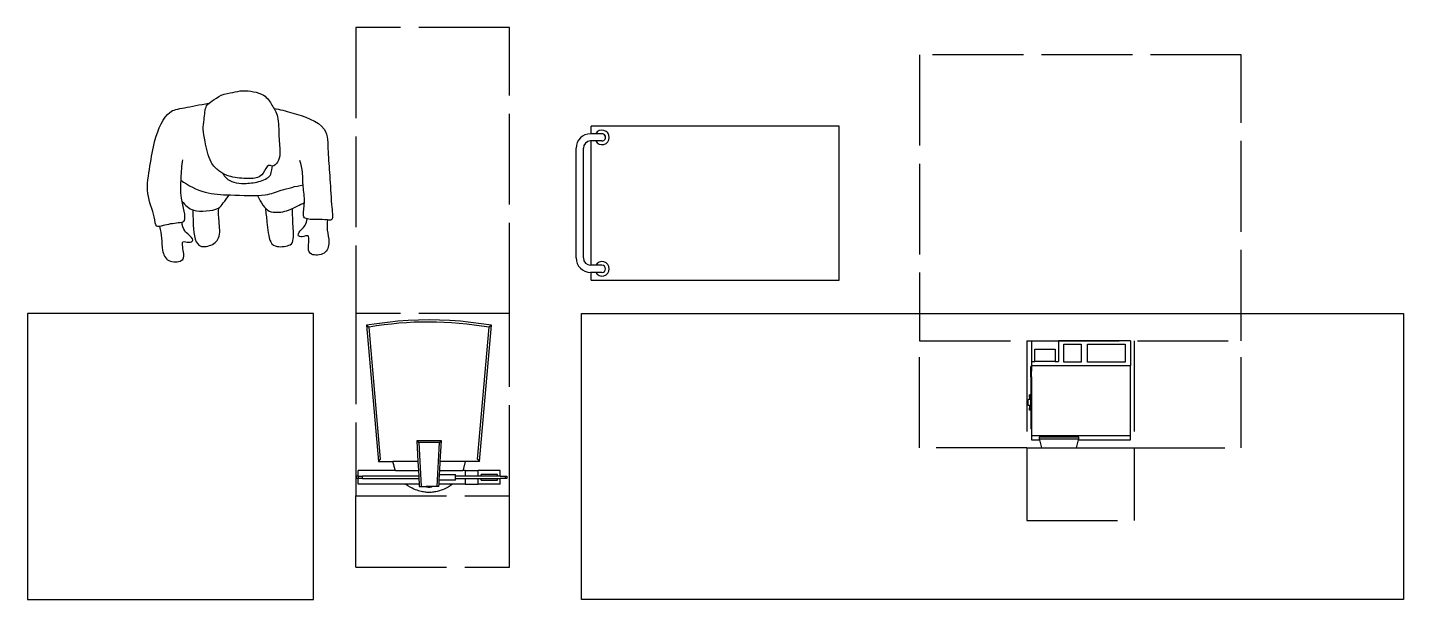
# Model space of a CAD drawing. Header units: millimetres. Extents: x 44692 to 659456, y -26273 to 96111.
# Drawn here: x 176369 to 180219, y -15812 to -14212 of the extents above; entities that cross this region are included whole.
import ezdxf

# ---------------------------------------------------------------- set-up
doc = ezdxf.new("R2010")
doc.units = ezdxf.units.MM
doc.header["$LTSCALE"] = 100
doc.linetypes.add('DASHEDX2', pattern=[3.048, 2.54, -0.508])
for name, color, linetype in [('Area proceso', 90, 'DASHEDX2'), ('Maquinas', 200, 'Continuous'), ('Mesas-estantes', 230, 'Continuous'), ('Personal', 171, 'Continuous'), ('Transporte semielaborado', 30, 'Continuous')]:
    doc.layers.add(name, color=color, linetype=linetype)

# ---------------------------------------------------------------- blocks, each defined once
blk = doc.blocks.new('pa17-16')
for points, knots in [([(5.62, 2.5537), (5.6188, 2.5427), (5.6154, 2.5253), (5.6223, 2.4901), (5.6346, 2.4293), (5.661, 2.4064), (5.685, 2.3908), (5.7322, 2.3832), (5.7723, 2.3842), (5.7881, 2.3969), (5.8018, 2.4268), (5.8146, 2.4162), (5.8324, 2.4305), (5.8382, 2.4568), (5.8318, 2.5038), (5.8344, 2.5615), (5.8137, 2.5937), (5.7944, 2.6284), (5.7307, 2.6388), (5.7037, 2.6296), (5.6679, 2.626), (5.6442, 2.6055), (5.6228, 2.5961), (5.6214, 2.5667), (5.62, 2.5537)], [0, 0, 0, 0, 0.297584, 0.631064, 1.068635, 1.39533, 1.69617, 2.097861, 2.458938, 2.716293, 3.010442, 3.199165, 3.447293, 3.731671, 4.119196, 4.541864, 4.881702, 5.22714, 5.673063, 5.989311, 6.327668, 6.644571, 6.906626, 7.259736, 7.259736, 7.259736, 7.259736]), ([(5.5575, 2.4391), (5.5549, 2.4218), (5.5525, 2.3852), (5.5491, 2.3329), (5.5712, 2.2599), (5.5431, 2.2589), (5.5029, 2.2526), (5.4793, 2.2435), (5.4785, 2.2813), (5.4499, 2.3438), (5.4658, 2.4235), (5.4776, 2.5033), (5.5116, 2.5798), (5.5552, 2.585), (5.608, 2.5962), (5.6336, 2.6001)], [0, 0, 0, 0, 0.404899, 0.829805, 1.276298, 1.516647, 1.885942, 2.122553, 2.418487, 2.881882, 3.382407, 3.897515, 4.613825, 5.020942, 5.393355, 5.393355, 5.393355, 5.393355]), ([(5.8196, 2.5846), (5.837, 2.5819), (5.8817, 2.5675), (5.9755, 2.5418), (5.972, 2.4609), (5.9791, 2.3926), (5.9812, 2.315), (5.9891, 2.2612), (5.9692, 2.2664), (5.9401, 2.2663), (5.9063, 2.2668), (5.9005, 2.2811), (5.909, 2.3184), (5.9007, 2.3606), (5.9019, 2.4011), (5.8964, 2.4238), (5.8933, 2.4348)], [6.682038, 6.682038, 6.682038, 6.682038, 7.076266, 7.806153, 8.304227, 8.77662, 9.284333, 9.649979, 9.844608, 10.160206, 10.472731, 10.661147, 10.998544, 11.371438, 11.724832, 12.051545, 12.051545, 12.051545, 12.051545]), ([(5.6724, 2.3994), (5.675, 2.3947), (5.6837, 2.383), (5.7041, 2.3718), (5.7348, 2.3697), (5.774, 2.3728), (5.8085, 2.3874), (5.8116, 2.4015), (5.8144, 2.4199)], [0.121052, 0.121052, 0.121052, 0.121052, 0.297289, 0.584433, 0.895396, 1.26174, 1.600834, 1.760925, 1.760925, 1.760925, 1.760925]), ([(5.5522, 2.3809), (5.573, 2.3653), (5.6222, 2.3398), (5.6924, 2.3383), (5.7952, 2.3323), (5.8376, 2.352), (5.881, 2.3613), (5.9019, 2.366)], [0, 0, 0, 0, 0.49262, 0.970296, 1.525877, 1.91054, 2.357805, 2.357805, 2.357805, 2.357805]), ([(5.5552, 2.3206), (5.5597, 2.3147), (5.5706, 2.3043), (5.5892, 2.2916), (5.6248, 2.2913), (5.6613, 2.2967), (5.6731, 2.3154), (5.6858, 2.3299), (5.6912, 2.3378)], [0, 0, 0, 0, 0.262594, 0.520609, 0.853848, 1.185107, 1.43842, 1.738028, 1.738028, 1.738028, 1.738028]), ([(5.7713, 2.3359), (5.7736, 2.3305), (5.7786, 2.3203), (5.7954, 2.2951), (5.8154, 2.2848), (5.8612, 2.2906), (5.8838, 2.3057), (5.8988, 2.3117), (5.9058, 2.3148)], [0, 0, 0, 0, 0.233477, 0.532145, 0.79329, 1.163492, 1.458071, 1.725911, 1.725911, 1.725911, 1.725911]), ([(5.5867, 2.2952), (5.5866, 2.2877), (5.5872, 2.2667), (5.5883, 2.1873), (5.6353, 2.19), (5.6673, 2.2128), (5.6606, 2.2618), (5.6599, 2.2881), (5.6606, 2.3008)], [0.078483, 0.078483, 0.078483, 0.078483, 0.321516, 0.797556, 1.122606, 1.448668, 1.830958, 2.166281, 2.166281, 2.166281, 2.166281]), ([(5.7943, 2.2992), (5.7951, 2.2858), (5.7984, 2.2614), (5.8038, 2.2002), (5.8255, 2.1869), (5.8672, 2.191), (5.8755, 2.2117), (5.8718, 2.2605), (5.8715, 2.286), (5.871, 2.2978)], [0, 0, 0, 0, 0.353805, 0.775896, 1.041599, 1.377968, 1.615337, 2.001902, 2.313716, 2.313716, 2.313716, 2.313716]), ([(5.4915, 2.2484), (5.4936, 2.2374), (5.4981, 2.215), (5.4968, 2.1806), (5.512, 2.1445), (5.5569, 2.147), (5.5634, 2.1681), (5.5498, 2.2128), (5.5753, 2.1995), (5.5912, 2.209), (5.5741, 2.2257), (5.5617, 2.2339), (5.5559, 2.2515), (5.5556, 2.26)], [0, 0, 0, 0, 0.324329, 0.654038, 0.980089, 1.31306, 1.562526, 1.890179, 2.123217, 2.319335, 2.559559, 2.78492, 3.066636, 3.066636, 3.066636, 3.066636]), ([(5.9713, 2.2652), (5.9703, 2.2553), (5.9686, 2.234), (5.9786, 2.2017), (5.9668, 2.1644), (5.9218, 2.1628), (5.9134, 2.1832), (5.9229, 2.229), (5.8988, 2.2135), (5.882, 2.2215), (5.8976, 2.2397), (5.908, 2.248), (5.912, 2.2618), (5.9127, 2.2683)], [0.038839, 0.038839, 0.038839, 0.038839, 0.324329, 0.654038, 0.980089, 1.31306, 1.562526, 1.890179, 2.123217, 2.319335, 2.559559, 2.78492, 2.989829, 2.989829, 2.989829, 2.989829])]:
    blk.add_open_spline(points, degree=3, knots=knots)

msp = doc.modelspace()

# ---------------------------------------------------------------- linework, layer by layer
for p, q in [((179415.036, -15388.203), (179465.036, -15388.203)), ((177717.672, -15522.034), (177717.672, -15522.034))]:
    msp.add_line(p, q)
at = {"layer": 'Area proceso', "color": 3}
for p, q in [((177717.672, -14212.034), (177287.672, -14212.034)), ((177287.672, -14212.034), (177287.672, -15012.034)), ((177717.672, -15012.034), (177717.672, -14212.034)), ((179765.036, -14288.203), (178865.036, -14288.203)), ((178865.036, -14288.203), (178865.036, -15088.203)), ((179765.036, -15088.203), (179765.036, -14288.203)), ((177717.672, -15522.034), (177717.672, -14922.034)), ((179165.036, -15388.203), (179165.036, -15591.039)), ((179465.036, -15388.203), (179465.036, -15591.039)), ((177717.672, -15722.034), (177717.672, -15522.034)), ((179165.036, -15591.039), (179465.036, -15591.039)), ((177287.672, -15722.034), (177717.672, -15722.034))]:
    msp.add_line(p, q, dxfattribs=at)
at = {"layer": 'Area proceso'}
for p, q in [((177717.672, -15012.034), (177287.672, -15012.034)), ((177287.672, -15012.034), (177287.672, -15522.034)), ((177717.672, -15522.034), (177717.672, -15012.034)), ((177717.672, -15522.034), (177717.672, -15012.034)), ((178865.036, -15388.203), (178865.036, -15088.203)), ((178865.036, -15088.203), (179765.036, -15088.203)), ((179165.036, -15088.203), (179165.036, -15388.203)), ((179165.036, -15088.203), (179465.036, -15088.203)), ((179465.036, -15088.203), (179465.036, -15388.203)), ((179765.036, -15388.203), (179765.036, -15088.203)), ((179165.036, -15388.203), (178865.036, -15388.203)), ((179165.036, -15388.203), (179415.036, -15388.203)), ((179465.036, -15388.203), (179765.036, -15388.203)), ((177287.672, -15522.034), (177717.672, -15522.034)), ((177287.672, -15722.034), (177287.672, -15522.034))]:
    msp.add_line(p, q, dxfattribs=at)
at = {"layer": 'Maquinas'}
for p, q in [((177346.734, -15040.477), (177317.83, -15044.981)), ((177317.83, -15044.981), (177351.149, -15425.81)), ((177317.83, -15044.981), (177324.601, -15050.284)), ((177356.906, -15419.527), (177324.601, -15050.284)), ((177375.754, -15036.787), (177346.734, -15040.477)), ((177404.865, -15033.914), (177375.754, -15036.787)), ((177434.046, -15031.86), (177404.865, -15033.914)), ((177463.273, -15030.627), (177434.046, -15031.86)), ((177492.523, -15030.216), (177463.273, -15030.627)), ((177521.773, -15030.627), (177492.523, -15030.216)), ((177551, -15031.86), (177521.773, -15030.627)), ((177580.18, -15033.914), (177551, -15031.86)), ((177609.292, -15036.787), (177580.18, -15033.914)), ((177638.311, -15040.477), (177609.292, -15036.787)), ((177628.14, -15419.527), (177660.444, -15050.284)), ((177633.897, -15425.81), (177667.215, -15044.981)), ((177667.215, -15044.981), (177638.311, -15040.477)), ((177667.215, -15044.981), (177660.444, -15050.284)), ((179178.393, -15088.203), (179178.393, -15146.13)), ((179178.393, -15088.203), (179253.889, -15088.203)), ((179253.889, -15088.203), (179253.889, -15146.13)), ((179455.344, -15088.203), (179253.889, -15088.203)), ((179455.344, -15088.203), (179455.344, -15157.455)), ((179187.83, -15146.13), (179187.83, -15112.062)), ((179187.83, -15112.062), (179244.452, -15112.062)), ((179244.452, -15112.062), (179244.452, -15146.13)), ((179268.988, -15147.734), (179268.988, -15097.695)), ((179268.988, -15097.695), (179317.322, -15097.695)), ((179317.322, -15097.695), (179317.322, -15147.734)), ((179334.716, -15147.734), (179334.716, -15097.695)), ((179334.716, -15097.695), (179440.245, -15097.695)), ((179440.245, -15097.695), (179440.245, -15147.734)), ((179178.393, -15160.29), (179176.506, -15160.29)), ((179176.506, -15160.815), (179176.506, -15160.29)), ((179178.393, -15160.815), (179176.506, -15160.815)), ((179176.506, -15173.519), (179176.506, -15160.815)), ((179178.393, -15146.13), (179178.393, -15157.455)), ((179178.393, -15146.13), (179187.83, -15146.13)), ((179178.393, -15157.455), (179455.344, -15157.455)), ((179178.393, -15157.455), (179178.393, -15160.29)), ((179178.393, -15160.29), (179178.393, -15160.815)), ((179178.393, -15160.815), (179178.393, -15173.519)), ((179244.452, -15146.13), (179187.83, -15146.13)), ((179244.452, -15146.13), (179253.889, -15146.13)), ((179317.322, -15147.734), (179268.988, -15147.734)), ((179440.245, -15147.734), (179334.716, -15147.734)), ((179455.344, -15353.075), (179455.344, -15157.455)), ((179178.393, -15173.519), (179176.506, -15173.519)), ((179176.506, -15189.129), (179176.506, -15173.519)), ((179178.393, -15189.129), (179176.506, -15189.129)), ((179176.506, -15189.129), (179176.506, -15239.808)), ((179178.393, -15189.129), (179178.393, -15173.519)), ((179178.393, -15189.129), (179178.393, -15334.956)), ((179176.506, -15239.808), (179172.731, -15239.808)), ((179172.731, -15245.83), (179172.731, -15239.808)), ((179172.731, -15245.83), (179172.731, -15252.811)), ((179176.506, -15245.83), (179172.731, -15245.83)), ((179176.506, -15245.83), (179176.506, -15239.808)), ((179176.506, -15245.83), (179176.506, -15252.811)), ((179172.731, -15252.811), (179168.956, -15252.811)), ((179168.956, -15269.798), (179168.956, -15252.811)), ((179172.731, -15269.798), (179168.956, -15269.798)), ((179176.506, -15252.811), (179172.731, -15252.811)), ((179176.506, -15269.798), (179172.731, -15269.798)), ((179172.731, -15269.798), (179172.731, -15276.779)), ((179176.506, -15276.779), (179172.731, -15276.779)), ((179172.731, -15282.832), (179172.731, -15276.779)), ((179176.506, -15282.832), (179172.731, -15282.832)), ((179176.506, -15269.798), (179176.506, -15252.811)), ((179176.506, -15269.798), (179176.506, -15276.779)), ((179176.506, -15282.832), (179176.506, -15276.779)), ((179176.506, -15282.832), (179176.506, -15334.956)), ((179178.393, -15334.956), (179176.506, -15334.956)), ((179178.393, -15334.956), (179178.393, -15353.075)), ((179178.393, -15353.075), (179455.344, -15353.075)), ((179178.393, -15353.075), (179178.393, -15365.154)), ((179199.801, -15358.307), (179199.801, -15363.154)), ((179310.595, -15358.307), (179199.801, -15358.307)), ((179310.595, -15363.154), (179310.595, -15358.307)), ((179455.344, -15365.154), (179455.344, -15353.075)), ((177527.042, -15367.864), (177458.004, -15367.864)), ((177458.004, -15367.864), (177461.161, -15425.81)), ((177458.004, -15367.864), (177463.659, -15373.219)), ((177521.386, -15373.219), (177463.659, -15373.219)), ((177463.659, -15373.219), (177470.339, -15495.845)), ((177514.69, -15496.136), (177521.386, -15373.219)), ((177521.386, -15373.219), (177527.042, -15367.864)), ((177523.885, -15425.81), (177527.042, -15367.864)), ((179178.393, -15365.154), (179200.349, -15365.154)), ((179310.595, -15363.154), (179199.801, -15363.154)), ((179199.801, -15363.154), (179200.349, -15365.154)), ((179200.349, -15365.154), (179206.448, -15387.387)), ((179206.448, -15387.387), (179303.947, -15387.387)), ((179303.947, -15387.387), (179310.046, -15365.154)), ((179310.046, -15365.154), (179310.595, -15363.154)), ((179310.046, -15365.154), (179455.344, -15365.154)), ((177351.149, -15425.81), (177356.906, -15419.527)), ((177351.149, -15425.81), (177391.201, -15425.81)), ((177461.161, -15425.81), (177391.201, -15425.81)), ((177397.507, -15449.271), (177391.201, -15425.81)), ((177461.161, -15425.81), (177462.53, -15450.957)), ((177522.515, -15450.957), (177523.885, -15425.81)), ((177593.844, -15425.81), (177523.885, -15425.81)), ((177593.844, -15425.81), (177587.539, -15449.271)), ((177633.897, -15425.81), (177593.844, -15425.81)), ((177628.14, -15419.527), (177633.897, -15425.81)), ((177288.859, -15467.003), (177288.859, -15473.342)), ((177293.75, -15467.003), (177288.859, -15467.003)), ((177293.75, -15473.342), (177288.859, -15473.342)), ((177293.75, -15467.003), (177293.75, -15450.957)), ((177398.429, -15450.957), (177293.75, -15450.957)), ((177293.75, -15467.003), (177293.75, -15473.342)), ((177293.75, -15467.003), (177306.328, -15467.003)), ((177293.75, -15489.389), (177293.75, -15473.342)), ((177306.328, -15473.342), (177293.75, -15473.342)), ((177463.405, -15467.003), (177306.328, -15467.003)), ((177306.328, -15473.342), (177306.328, -15467.003)), ((177306.328, -15473.342), (177463.75, -15473.342)), ((177398.429, -15450.957), (177397.507, -15449.271)), ((177398.429, -15450.957), (177462.53, -15450.957)), ((177462.53, -15450.957), (177463.405, -15467.003)), ((177463.405, -15467.003), (177463.75, -15473.342)), ((177463.75, -15473.342), (177464.624, -15489.389)), ((177521.042, -15478), (177521.895, -15462.346)), ((177521.895, -15462.346), (177522.515, -15450.957)), ((177521.895, -15462.346), (177566.571, -15462.346)), ((177522.515, -15450.957), (177586.617, -15450.957)), ((177566.571, -15467.003), (177566.571, -15462.346)), ((177593.047, -15467.003), (177566.571, -15467.003)), ((177566.571, -15473.342), (177566.571, -15467.003)), ((177566.571, -15478), (177566.571, -15473.342)), ((177566.571, -15473.342), (177593.047, -15473.342)), ((177587.539, -15449.271), (177586.617, -15450.957)), ((177593.047, -15450.957), (177586.617, -15450.957)), ((177593.047, -15450.957), (177593.047, -15467.003)), ((177593.047, -15450.957), (177629.674, -15450.957)), ((177629.674, -15467.003), (177593.047, -15467.003)), ((177593.047, -15473.342), (177593.047, -15489.389)), ((177593.047, -15473.342), (177629.674, -15473.342)), ((177629.674, -15467.003), (177629.674, -15450.957)), ((177691.295, -15450.957), (177629.674, -15450.957)), ((177638.525, -15467.003), (177629.674, -15467.003)), ((177629.674, -15489.389), (177629.674, -15473.342)), ((177629.674, -15473.342), (177638.525, -15473.342)), ((177684.117, -15462.346), (177638.525, -15462.346)), ((177638.525, -15467.003), (177638.525, -15462.346)), ((177684.117, -15467.003), (177638.525, -15467.003)), ((177638.525, -15478), (177638.525, -15473.342)), ((177638.525, -15473.342), (177684.117, -15473.342)), ((177684.117, -15467.003), (177684.117, -15462.346)), ((177691.295, -15467.003), (177684.117, -15467.003)), ((177684.117, -15478), (177684.117, -15473.342)), ((177684.117, -15473.342), (177691.295, -15473.342)), ((177691.295, -15467.003), (177691.295, -15450.957)), ((177691.295, -15467.003), (177705.271, -15467.003)), ((177691.295, -15489.389), (177691.295, -15473.342)), ((177705.271, -15473.342), (177691.295, -15473.342)), ((177705.271, -15467.003), (177705.271, -15473.342)), ((177705.271, -15467.003), (177710.162, -15467.003)), ((177710.162, -15473.342), (177705.271, -15473.342)), ((177710.162, -15467.003), (177710.162, -15473.342)), ((177426.747, -15489.389), (177293.75, -15489.389)), ((177464.624, -15489.389), (177426.747, -15489.389)), ((177464.624, -15489.389), (177464.992, -15496.136)), ((177464.992, -15496.136), (177466.097, -15496.076)), ((177466.097, -15496.076), (177470.339, -15495.845)), ((177466.097, -15496.076), (177470.339, -15496.136)), ((177470.339, -15495.845), (177470.339, -15496.136)), ((177470.339, -15496.136), (177483.941, -15496.136)), ((177501.104, -15496.136), (177483.941, -15496.136)), ((177514.69, -15496.136), (177501.104, -15496.136)), ((177520.054, -15496.136), (177514.69, -15496.136)), ((177520.054, -15496.136), (177520.421, -15489.389)), ((177520.421, -15489.389), (177521.042, -15478)), ((177558.298, -15489.389), (177520.421, -15489.389)), ((177566.571, -15478), (177521.042, -15478)), ((177593.047, -15489.389), (177558.298, -15489.389)), ((177593.047, -15489.389), (177629.674, -15489.389)), ((177691.295, -15489.389), (177629.674, -15489.389)), ((177638.525, -15478), (177684.117, -15478))]:
    msp.add_line(p, q, dxfattribs=at)
for points in [[(177558.298, -15489.389), (177551.555, -15493.793), (177545.447, -15497.478), (177539.907, -15500.525), (177534.865, -15503.014), (177530.253, -15505.026), (177526.003, -15506.642), (177522.047, -15507.942), (177518.315, -15509.008), (177514.749, -15509.908), (177511.319, -15510.662), (177508.007, -15511.279), (177504.793, -15511.765), (177501.657, -15512.13), (177498.579, -15512.38), (177495.541, -15512.524), (177492.523, -15512.571), (177489.504, -15512.524), (177486.466, -15512.38), (177483.389, -15512.13), (177480.253, -15511.765), (177477.039, -15511.279), (177473.726, -15510.662), (177470.297, -15509.908), (177466.73, -15509.008), (177462.999, -15507.942), (177459.042, -15506.642), (177454.792, -15505.026), (177450.18, -15503.014), (177445.139, -15500.525), (177439.598, -15497.478), (177433.49, -15493.793), (177426.747, -15489.389)], [(177483.941, -15496.136), (177484.827, -15496.462), (177485.787, -15496.741), (177486.811, -15496.973), (177487.889, -15497.161), (177489.01, -15497.304), (177490.163, -15497.406), (177491.338, -15497.466), (177492.523, -15497.485), (177493.708, -15497.466), (177494.882, -15497.406), (177496.035, -15497.304), (177497.156, -15497.161), (177498.234, -15496.973), (177499.258, -15496.741), (177500.219, -15496.462), (177501.104, -15496.136)]]:
    msp.add_lwpolyline(points, dxfattribs=at)
msp.add_arc((177491.45, -16007.561), 971.708, 79.986427, 99.887032, dxfattribs=at)
at = {"layer": 'Mesas-estantes'}
for p, q in [((176368.923, -15012.034), (176368.923, -15812.034)), ((177168.923, -15012.034), (176368.923, -15012.034)), ((177168.923, -15812.034), (177168.923, -15012.034)), ((177918.89, -15012.034), (180218.89, -15012.034)), ((177918.89, -15812.034), (177918.89, -15012.034)), ((180218.89, -15012.034), (180218.89, -15812.034)), ((176368.923, -15812.034), (177168.923, -15812.034)), ((180218.89, -15812.034), (177918.89, -15812.034))]:
    msp.add_line(p, q, dxfattribs=at)
at = {"layer": 'Transporte semielaborado'}
for p, q in [((177976.23, -14509.163), (177944.544, -14509.163)), ((178640.378, -14487.722), (177945.811, -14487.722)), ((177945.811, -14509.163), (177945.811, -14487.722)), ((178640.378, -14918.657), (178640.378, -14487.722)), ((177903.985, -14856.657), (177903.985, -14549.722)), ((177924.264, -14856.657), (177924.264, -14549.722)), ((177976.23, -14529.443), (177944.544, -14529.443)), ((177945.811, -14876.936), (177945.811, -14529.443)), ((177976.23, -14876.936), (177944.544, -14876.936)), ((177976.23, -14897.216), (177944.544, -14897.216)), ((177945.811, -14918.657), (177945.811, -14897.216)), ((177945.811, -14918.657), (177945.811, -14897.216)), ((177945.811, -14918.657), (177945.811, -14908.518)), ((177945.811, -14918.657), (177955.951, -14918.657)), ((177945.811, -14918.657), (177976.23, -14918.657)), ((177945.811, -14918.657), (178640.378, -14918.657))]:
    msp.add_line(p, q, dxfattribs=at)
for centre, radius, start, end in [((177944.544, -14549.722), 40.559, 90, 180), ((177976.23, -14519.303), 20.279, 210, 150), ((177976.23, -14519.303), 10.14, 0, 90), ((177976.23, -14519.303), 10.14, 269.999891, 90), ((177944.544, -14549.722), 20.279, 90, 180), ((177944.544, -14856.657), 40.559, 180, 270), ((177944.544, -14856.657), 20.279, 180, 270), ((177976.23, -14887.076), 20.279, 210, 150), ((177976.23, -14887.076), 10.14, 270, 90)]:
    msp.add_arc(centre, radius, start, end, dxfattribs=at)

# ---------------------------------------------------------------- block references
at = {"layer": 'Personal', "xscale": 979.1504951166461, "yscale": 979.1504951166461, "zscale": 979.1504951166461, "rotation": 0.2543368405676179}
msp.add_blockref('pa17-16', (171371.439, -16994.091), dxfattribs=at)

doc.saveas('drawing.dxf')
